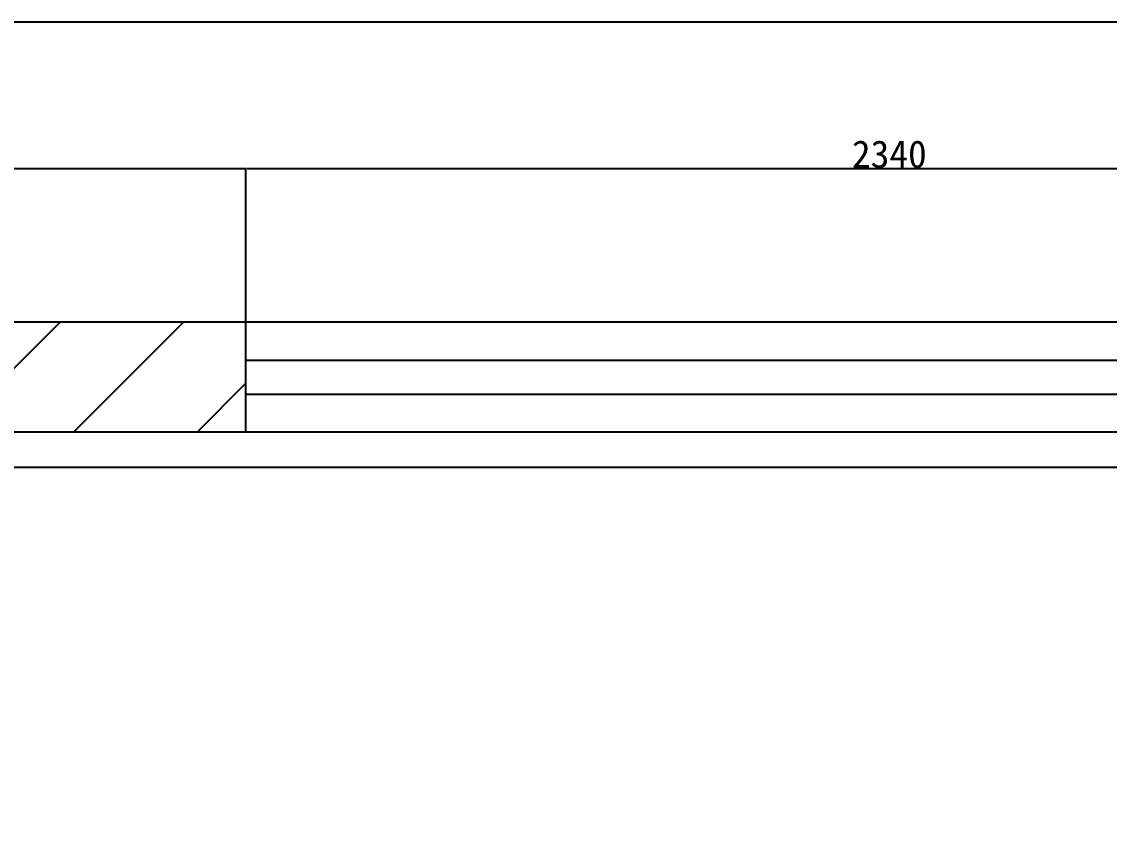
# Model space of a CAD drawing. Header units: millimetres. Extents: x 25083 to 52777, y 24772 to 45779.
# Drawn here: x 37659 to 39637, y 34291 to 35780 of the extents above; entities that cross this region are included whole.
import ezdxf

# ---------------------------------------------------------------- set-up
doc = ezdxf.new("R2010")
doc.units = ezdxf.units.MM
doc.styles.get("Standard").update_dxf_attribs({"font": ''})
doc.styles.get('Standard').set_extended_font_data('SimSun')
doc.dimstyles.new('ISO-25', dxfattribs={"dimtxt": 2.5, "dimasz": 2.5, "dimexe": 1.25, "dimexo": 0.625, "dimtad": 1, "dimtxsty": 'Standard', "dimcen": 2.5, "dimadec": 0, "dimazin": 0, "dimtfac": 1, "dimtmove": 0, "dimatfit": 3, "dimfxl": 1, "dimarcsym": 0})

# ---------------------------------------------------------------- blocks, each defined once
blk = doc.blocks.new('*D731')
at = {"color": 0, "lineweight": -2}
for p, q in [((61615.6, 16427.5), (61615.6, 17174.5)), ((61618.1, 17173.3), (73543.1, 17173.3)), ((73545.6, 16427.5), (73545.6, 17174.5))]:
    blk.add_line(p, q, dxfattribs=at)
at = {"color": 0}
for points in [[(61618.1, 17173.7), (61618.1, 17172.9), (61615.6, 17173.3)], [(73543.1, 17172.9), (73543.1, 17173.7), (73545.6, 17173.3)]]:
    blk.add_solid(points, dxfattribs=at)
at = {"layer": 'DEFPOINTS', "color": 0}
for p in [(73545.6, 17173.3), (61615.6, 16426.9), (73545.6, 16426.9)]:
    blk.add_point(p, dxfattribs=at)
at = {"color": 0, "insert": (67580.6, 17199.2), "char_height": 50, "attachment_point": 5}
blk.add_mtext('11930', dxfattribs=at)
blk = doc.blocks.new('*D736')
at = {"color": 0, "lineweight": -2}
for p, q in [((68750.6, 16627.5), (68750.6, 16907.4)), ((68753.1, 16906.2), (70463.1, 16906.2)), ((70465.6, 16627.5), (70465.6, 16907.4))]:
    blk.add_line(p, q, dxfattribs=at)
at = {"color": 0}
for points in [[(68753.1, 16906.6), (68753.1, 16905.8), (68750.6, 16906.2)], [(70463.1, 16905.8), (70463.1, 16906.6), (70465.6, 16906.2)]]:
    blk.add_solid(points, dxfattribs=at)
at = {"layer": 'DEFPOINTS', "color": 0}
for p in [(70465.6, 16906.2), (68750.6, 16626.9), (70465.6, 16626.9)]:
    blk.add_point(p, dxfattribs=at)
at = {"color": 0, "insert": (69608.1, 16931.8), "char_height": 50, "attachment_point": 5}
blk.add_mtext('1715', dxfattribs=at)
blk = doc.blocks.new('*D737')
at = {"color": 0, "lineweight": -2}
for p, q in [((70465.6, 16627.5), (70465.6, 16907.4)), ((70468.1, 16906.2), (72803.1, 16906.2)), ((72805.6, 16627.5), (72805.6, 16907.4))]:
    blk.add_line(p, q, dxfattribs=at)
at = {"color": 0}
for points in [[(70468.1, 16906.6), (70468.1, 16905.8), (70465.6, 16906.2)], [(72803.1, 16905.8), (72803.1, 16906.6), (72805.6, 16906.2)]]:
    blk.add_solid(points, dxfattribs=at)
at = {"layer": 'DEFPOINTS', "color": 0}
for p in [(72805.6, 16906.2), (70465.6, 16626.9), (72805.6, 16626.9)]:
    blk.add_point(p, dxfattribs=at)
at = {"color": 0, "insert": (71635.6, 16932.1), "char_height": 50, "attachment_point": 5}
blk.add_mtext('2340', dxfattribs=at)
blk = doc.blocks.new('*D925')
at = {"color": 0, "lineweight": -2}
for p, q in [((29677.9, 34881.7), (29677.9, 32448.3)), ((40733, 34757.6), (40733, 32448.3)), ((29680.4, 32449.5), (40730.5, 32449.5))]:
    blk.add_line(p, q, dxfattribs=at)
at = {"color": 0}
for points in [[(29680.4, 32450), (29680.4, 32449.1), (29677.9, 32449.5)], [(40730.5, 32449.1), (40730.5, 32450), (40733, 32449.5)]]:
    blk.add_solid(points, dxfattribs=at)
at = {"layer": 'DEFPOINTS', "color": 0}
for p in [(29677.9, 34882.3), (40733, 34758.3), (40733, 32449.5)]:
    blk.add_point(p, dxfattribs=at)
at = {"color": 0, "insert": (35205.4, 32451.6), "char_height": 2.5, "attachment_point": 5}
blk.add_mtext('11055,15', dxfattribs=at)
blk = doc.blocks.new('*D916')
at = {"color": 0, "lineweight": -2}
for p, q in [((37352.4, 34707.3), (37422, 34707.3)), ((37420.7, 33709.8), (37420.7, 34704.8)), ((38088.4, 33707.3), (37419.5, 33707.3))]:
    blk.add_line(p, q, dxfattribs=at)
at = {"color": 0}
for points in [[(37421.2, 34704.8), (37420.3, 34704.8), (37420.7, 34707.3)], [(37420.3, 33709.8), (37421.2, 33709.8), (37420.7, 33707.3)]]:
    blk.add_solid(points, dxfattribs=at)
at = {"layer": 'DEFPOINTS', "color": 0}
for p in [(37351.8, 34707.3), (37420.7, 34707.3), (38089, 33707.3)]:
    blk.add_point(p, dxfattribs=at)
at = {"color": 0, "insert": (37395.1, 34207.3), "char_height": 50, "attachment_point": 5, "rotation": 90}
blk.add_mtext('1000', dxfattribs=at)
blk = doc.blocks.new('zw$AEA8')
h = blk.add_hatch()
h.set_pattern_fill('ANSI31', color=256, scale=50, style=0)
h.set_pattern_definition([(45, (-6976.79, 5794.44), (-112.2532, 112.2532), [])])
h.paths.add_polyline_path([(695.653, 7385), (695.653, 8920), (1615.653, 8920), (1615.653, 8720), (895.653, 8720), (895.653, 7385)])
h.paths.add_polyline_path([(3955.653, 8920), (3955.653, 8720), (5690.653, 8720), (5690.653, 8920)])
h.paths.add_polyline_path([(8030.653, 8920), (8030.653, 8720), (9745.653, 8720), (9745.653, 8920)])
h.paths.add_polyline_path([(12085.653, 8920), (13025.653, 8920), (13025.653, 7385), (12825.653, 7385), (12825.653, 8720), (12085.653, 8720)])
h.paths.add_polyline_path([(12525.653, 0), (12525.653, 200), (12825.653, 200), (12825.653, 6685), (13025.653, 6685), (13025.653, 0)])
h.paths.add_polyline_path([(2095.653, 0), (11625.653, 0), (11625.653, 200), (2095.653, 200)])
h.paths.add_polyline_path([(695.653, 0), (1195.653, 0), (1195.653, 200), (895.653, 200), (895.653, 3885), (695.653, 3885)])
h.paths.add_polyline_path([(695.653, 4785), (695.653, 6685), (895.653, 6685), (895.653, 4785)])
for points in [[(13025.653, 7385), (13025.653, 8920), (695.653, 8920), (695.653, 7385)], [(9745.653, 8720), (9745.653, 8920)], [(9745.653, 8850.961), (12085.653, 8850.961)], [(9745.653, 8789.039), (12085.653, 8789.039)], [(12825.653, 7385), (12825.653, 8720), (895.653, 8720), (895.653, 7385)]]:
    blk.add_lwpolyline(points)
at = {"color": 6}
for base, p1, p2, picture, middle in [((12825.653, 9466.416), (895.653, 8720), (12825.653, 8720), '*D731', (6860.653, 9492.322)), ((9745.653, 9199.326), (8030.653, 8920), (9745.653, 8920), '*D736', (8888.153, 9224.951)), ((12085.653, 9199.326), (9745.653, 8920), (12085.653, 8920), '*D737', (10915.653, 9225.232))]:
    dim = blk.add_linear_dim(base=base, p1=p1, p2=p2, dimstyle='ISO-25', dxfattribs=at)
    dim.commit()
    dim.dimension.update_dxf_attribs({"geometry": picture, "text_midpoint": middle, "insert": (-60719.981, -7706.87)})

msp = doc.modelspace()

# ---------------------------------------------------------------- linework, layer by layer
msp.add_lwpolyline([(29677.862, 33128.771), (40733.017, 33128.771), (40733.017, 34969.075), (29677.862, 34969.075)], close=True)

# ---------------------------------------------------------------- block references
msp.add_blockref('zw$AEA8', (28321.109, 26313.711))

# ---------------------------------------------------------------- dimensions: what is measured, and where the dimension line sits
dim = msp.add_linear_dim(base=(40733.0166, 32449.5434), p1=(29677.8617, 34882.2868), p2=(40733.0166, 34758.2702), dimstyle='ISO-25')
dim.commit()
dim.dimension.update_dxf_attribs({"geometry": '*D925', "text_midpoint": (35205.4391, 32449.5434), "dimtype": 160})
at = {"color": 3}
dim = msp.add_linear_dim(base=(37420.735, 34707.316), p1=(38089.036, 33707.316), p2=(37351.762, 34707.316), angle=90, dimstyle='ISO-25', override={"dimtxt": 50}, dxfattribs=at)
dim.commit()
dim.dimension.update_dxf_attribs({"geometry": '*D916', "text_midpoint": (37420.735, 34207.316), "dimtype": 160})

doc.saveas('drawing.dxf')
